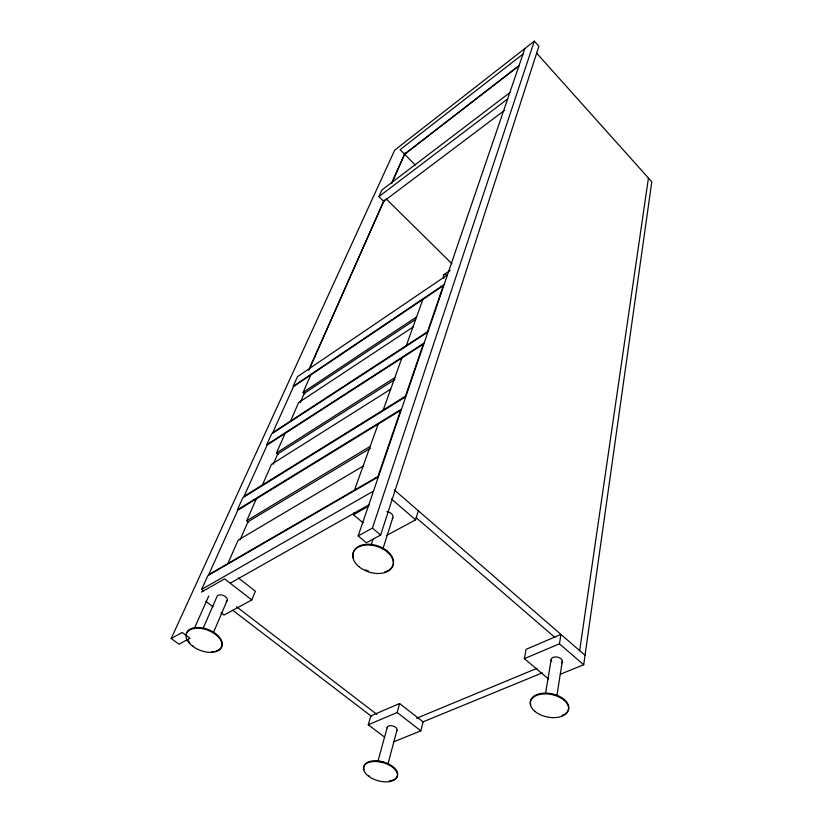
<?xml version="1.0" encoding="UTF-8"?>
<svg xmlns="http://www.w3.org/2000/svg" width="823" height="823" viewBox="0 0 823 823"><rect width="100%" height="100%" fill="white"/><g stroke="black" fill="none" stroke-linecap="round" stroke-linejoin="round"><path stroke-width="1.23" d="M560.257 674.263L583.702 664.747L651.795 181.801L536.493 52.991M579.659 650.643L648.442 178.056M564.012 700.157L564.125 699.375M556.955 695.24L562.284 661.394M524.364 658.657L559.424 643.812L560.947 634.41L526.092 649.337L524.364 658.657L548.54 679.016M545.546 693.408L551.143 659.645M394.114 741.677L420.82 730.834L423.073 721.833L399.597 703.542L370.844 715.866L368.272 724.754L384.629 737.182M388.096 763.415L396.943 730.31M368.272 724.754L397.17 712.512L399.597 703.542M377.891 761.45L387.304 727.172M368.745 776.336L368.941 775.595M386.923 535.289L415.615 519.827L418.331 510.764M387.18 551.894L387.417 551.143M382.86 549.013L392.838 517.646M524.899 48.495L358.159 535.927L366.358 542.769L380.648 535.032L538.89 46.283L534.312 41.15L394.701 150.125L171.205 638.514L178.972 644.224L190 638.247L182.212 632.476L171.205 638.514M371.08 545.135L373.066 539.116M358.159 535.927L372.428 528.099L534.312 41.15M363.087 522.842L353.437 514.714L354.229 512.482M354.476 490.127L378.148 424.143M383.22 410.008L401.861 358.036M406.336 345.537L422.878 299.418M220.996 612.806L224 615.09L251.807 599.936L255.377 591.192L238.392 577.962M213.404 632.62L227.271 600.183M240.018 540.001L248.011 521.751L370.422 448.206M273.205 464.234L277.721 453.946L394.989 379.465M300.251 402.498L304.243 393.404L415.666 319.365M203.271 628L216.891 596.798A5.473 3.251 21.1 0 1 217.941 595.42L218.908 595.019A5.473 3.251 21.1 0 1 225.811 596.973A5.473 3.251 21.1 0 1 226.212 601.551L226.13 601.582M227.899 563.518L238.197 540.094L363.077 466.147M248.495 522.142L246.715 520.712L256.313 498.861M262.444 484.932L271.487 464.357L390.688 389.186M278.4 454.522L276.507 452.928L285.067 433.464M290.529 421.037L298.615 402.642L412.951 327.091M304.88 393.96L303.111 392.406L310.775 374.959M192.808 646.364L193.127 645.644M310.065 367.089L384.074 200.246M391.892 182.624L404.916 153.253M194.166 628.854L208.754 595.965M308.759 370.412L384.29 200.082M391.573 183.642L405.122 153.099M203.528 590.811L201.656 589.381L207.859 575.637L378.374 476.836M504.386 110.457L383.724 201.337L378.919 196.615L381.882 190.051L509.797 92.66M522.986 54.092L400.081 149.724L404.587 154.292L519.457 65.49M517.811 66.56L404.515 154.148L415.306 165.073M378.919 196.615L507.637 98.966M443.844 274.738L450.181 270.428M447.177 275.057L297.494 376.656L293.122 386.347L443.864 284.717M303.111 392.406L416.633 316.855M427.569 332.327L271.652 433.906L266.775 444.687L423.845 343.191M276.507 452.928L394.824 377.644M405.451 396.933L242.826 497.74L237.374 509.818L401.233 409.247M246.715 520.712L370.175 446.375M201.656 589.381L373.508 491.064M201.45 592.076L224.607 578.878L251.807 599.936M230.389 583.085L369.054 504.746M353.437 514.714L368.797 506.052M416.633 718.253L537.018 668.317M422.631 722.018L542.357 672.833M206.017 601.428L213.013 606.736M232.744 610.275L371.605 716.452M236.489 606.705L376.8 714.343M397.17 712.512L420.82 730.834M372.428 528.099L380.648 535.032M416.201 517.698L554.846 637.383M391.326 498.882L415.615 519.827M559.424 643.812L583.702 664.747M394.248 489.891L585.04 655.303M386.038 198.775L451.981 263.772M561.389 662.999A5.648 3.457 11.4 0 0 560.854 658.688A5.648 3.457 11.4 0 0 554.167 657.083L552.963 657.454A5.648 3.457 11.4 0 0 551.749 661.486M530.742 704.776A19.454 11.44 11.7 0 1 542.645 693.244A19.454 11.44 11.7 0 1 566.039 701.247A19.454 11.44 11.7 0 1 561.996 715.465M396.491 730.937A5.082 2.85 15.7 0 0 395.503 727.234A5.082 2.85 15.7 0 0 389.495 725.763L388.497 726.061A5.082 2.85 15.7 0 0 387.18 727.913M364.054 769.598A17.448 9.382 15.7 0 1 383.374 761.944A17.448 9.382 15.7 0 1 395.472 778.579M394.69 779.134A17.448 9.382 15.7 0 1 389.341 780.924M376.739 761.44A11.141 6.008 15.7 0 1 384.156 762.448M186.471 633.607A18.836 10.75 20.9 0 1 212.92 631.807A18.836 10.75 20.9 0 1 216.099 650.952M213.918 651.435A18.836 10.75 20.9 0 1 211.861 651.621M189.876 642.753A18.836 10.75 20.9 0 1 187.582 639.646M386.892 511.577A6.039 4.022 17.6 0 1 392.098 514.385A6.039 4.022 17.6 0 1 392.304 518.562M353.396 557.768A20.853 13.415 17.6 0 1 366.554 544.291A20.853 13.415 17.6 0 1 391.367 555.494A20.853 13.415 17.6 0 1 384.742 571.913M368.426 571.018A20.853 13.415 17.6 0 1 365.433 569.814M443.762 278.328A4.917 2.572 56 0 1 445.994 274.543M400.595 410.379L377.932 476.527L208.703 574.649L237.754 510.25L400.595 410.379M423.259 344.22L405.441 396.223L244.009 496.362L267.166 445.017L423.259 344.22M443.319 285.653L427.538 331.72L272.763 432.61L293.523 386.594L443.319 285.653M534.796 711.319A19.464 11.44 11.7 0 0 567.51 712.08A19.464 11.44 11.7 0 0 545.988 693.892A19.464 11.44 11.7 0 0 534.796 711.319M368.57 776.202A17.448 9.382 15.7 0 0 396.943 777.324A17.448 9.382 15.7 0 0 375.977 761.512A17.448 9.382 15.7 0 0 368.57 776.202M189.383 643.277A18.847 10.75 20.9 0 0 220.43 648.925A18.847 10.75 20.9 0 0 202.17 628.649A18.847 10.75 20.9 0 0 189.383 643.277M358.797 566.553A20.873 13.415 17.6 0 0 392.684 566.203A20.873 13.415 17.6 0 0 367.583 545.001A20.873 13.415 17.6 0 0 358.797 566.553"/></g></svg>
